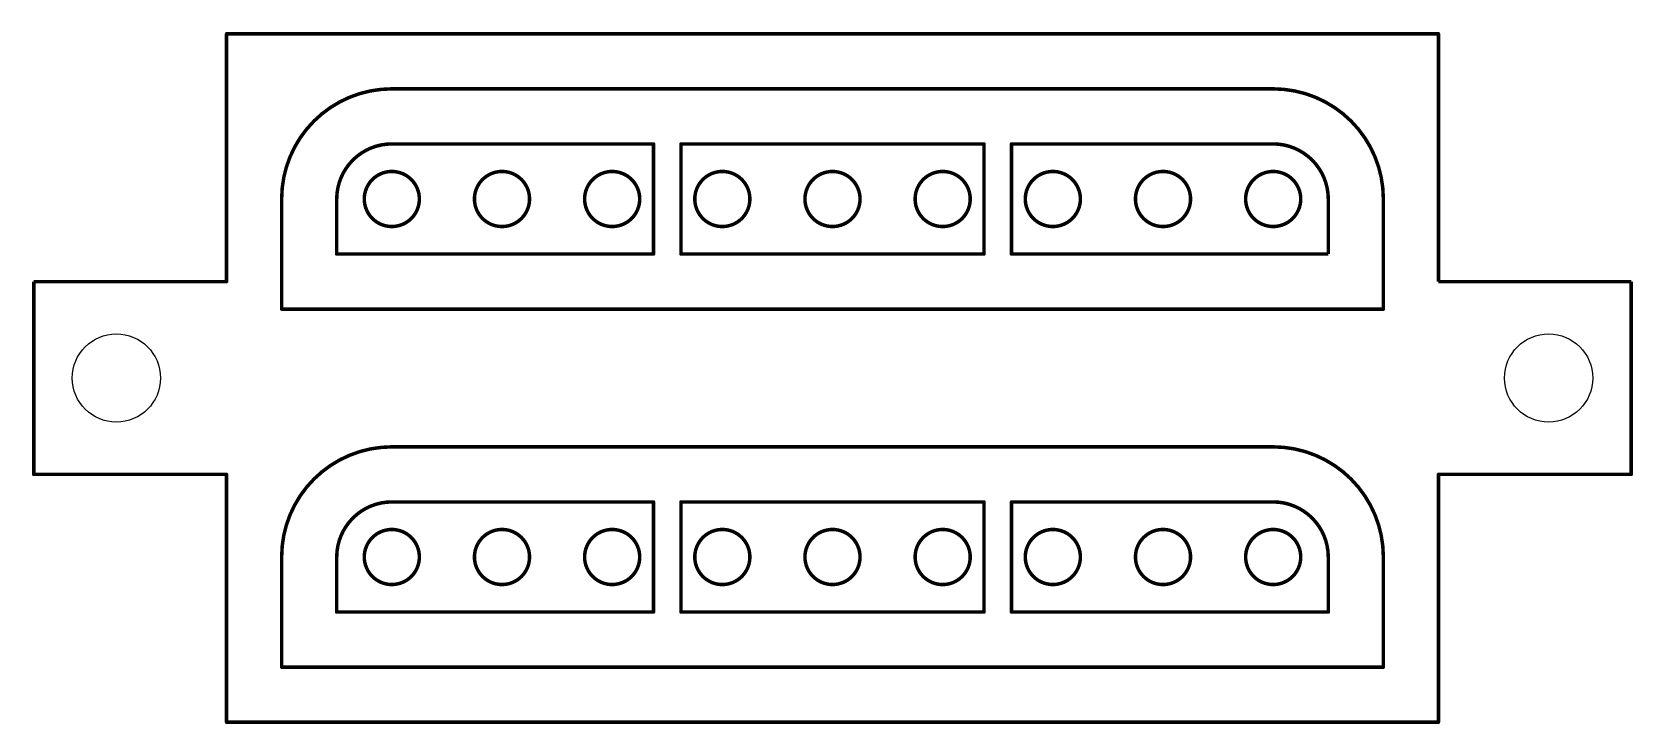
# Model space of a CAD drawing. Extents: x 8.7 to 66.8, y 5.5 to 30.6.
import ezdxf

# ---------------------------------------------------------------- set-up
doc = ezdxf.new("R2010")
doc.units = 0
doc.header["$MEASUREMENT"] = 0
doc.layers.add('20', color=7, linetype='CONTINUOUS')
doc.layers.add('21', color=253, linetype='CONTINUOUS')

msp = doc.modelspace()

# ---------------------------------------------------------------- linework, layer by layer
at = {"layer": '20'}
for centre in [(11.7162, 18.0738), (63.7162, 18.0738)]:
    msp.add_circle(centre, 1.6, dxfattribs=at)
at = {"layer": '21'}
for points, const_width in [([(15.7162, 30.6056, 1), (15.7162, 30.5421)], 0.0635), ([(15.748, 30.5738, 1), (15.6845, 30.5738)], 0.0635), ([(59.748, 30.5738, 1), (59.6844, 30.5738)], 0.0635), ([(59.7162, 30.5421, 1), (59.7162, 30.6056)], 0.0635), ([(21.7162, 28.5738, 0.4142), (17.7162, 24.5738)], 0.127), ([(57.7162, 24.5738, 0.4142), (53.7162, 28.5738)], 0.127), ([(21.7162, 26.5738, 0.4142), (19.7162, 24.5738)], 0.127), ([(31.2479, 26.5738, 1), (31.1845, 26.5738)], 0.0635), ([(31.2162, 26.5421, 1), (31.2162, 26.6056)], 0.0635), ([(32.248, 26.5738, 1), (32.1844, 26.5738)], 0.0635), ([(32.2162, 26.6056, 1), (32.2162, 26.5421)], 0.0635), ([(43.248, 26.5738, 1), (43.1844, 26.5738)], 0.0635), ([(43.2162, 26.5421, 1), (43.2162, 26.6056)], 0.0635), ([(44.248, 26.5738, 1), (44.1844, 26.5738)], 0.0635), ([(44.2162, 26.6056, 1), (44.2162, 26.5421)], 0.0635), ([(55.7162, 24.5738, 0.4142), (53.7162, 26.5738)], 0.127), ([(21.7162, 23.5738, 1), (21.7162, 25.5738, 1), (21.7162, 23.5738)], 0.127), ([(25.7162, 23.5738, 1), (25.7162, 25.5738, 1), (25.7162, 23.5738)], 0.127), ([(29.7162, 23.5738, 1), (29.7162, 25.5738, 1), (29.7162, 23.5738)], 0.127), ([(33.7162, 23.5738, 1), (33.7162, 25.5738, 1), (33.7162, 23.5738)], 0.127), ([(37.7162, 23.5738, 1), (37.7162, 25.5738, 1), (37.7162, 23.5738)], 0.127), ([(41.7162, 23.5738, 1), (41.7162, 25.5738, 1), (41.7162, 23.5738)], 0.127), ([(45.7162, 23.5738, 1), (45.7162, 25.5738, 1), (45.7162, 23.5738)], 0.127), ([(49.7162, 23.5738, 1), (49.7162, 25.5738, 1), (49.7162, 23.5738)], 0.127), ([(53.7162, 23.5738, 1), (53.7162, 25.5738, 1), (53.7162, 23.5738)], 0.127), ([(17.7479, 24.5738, 1), (17.6845, 24.5738)], 0.0635), ([(17.6845, 24.5738, 1), (17.7479, 24.5738)], 0.0635), ([(19.7479, 24.5738, 1), (19.6845, 24.5738)], 0.0635), ([(19.6845, 24.5738, 1), (19.7479, 24.5738)], 0.0635), ([(55.748, 24.5738, 1), (55.6844, 24.5738)], 0.0635), ([(55.6844, 24.5738, 1), (55.748, 24.5738)], 0.0635), ([(57.748, 24.5738, 1), (57.6844, 24.5738)], 0.0635), ([(57.6844, 24.5738, 1), (57.748, 24.5738)], 0.0635), ([(19.7162, 22.6056, 1), (19.7162, 22.5421)], 0.0635), ([(19.6845, 22.5738, 1), (19.7479, 22.5738)], 0.0635), ([(31.1845, 22.5738, 1), (31.2479, 22.5738)], 0.0635), ([(31.2162, 22.5421, 1), (31.2162, 22.6056)], 0.0635), ([(32.1844, 22.5738, 1), (32.248, 22.5738)], 0.0635), ([(32.2162, 22.6056, 1), (32.2162, 22.5421)], 0.0635), ([(43.1844, 22.5738, 1), (43.248, 22.5738)], 0.0635), ([(43.2162, 22.5421, 1), (43.2162, 22.6056)], 0.0635), ([(44.1844, 22.5738, 1), (44.248, 22.5738)], 0.0635), ([(44.2162, 22.6056, 1), (44.2162, 22.5421)], 0.0635), ([(15.748, 21.5738, 1), (15.6845, 21.5738)], 0.0635), ([(15.6845, 21.5738, 1), (15.748, 21.5738)], 0.0635), ([(15.7162, 21.5421, 1), (15.7162, 21.6056)], 0.0635), ([(17.7162, 20.6056, 1), (17.7162, 20.5421)], 0.0635), ([(17.6845, 20.5738, 1), (17.7479, 20.5738)], 0.0635), ([(57.6844, 20.5738, 1), (57.748, 20.5738)], 0.0635), ([(57.7162, 20.5421, 1), (57.7162, 20.6056)], 0.0635), ([(21.7162, 15.5738, 0.4142), (17.7162, 11.5738)], 0.127), ([(21.7162, 15.6056, 1), (21.7162, 15.542)], 0.0635), ([(21.7162, 15.542, 1), (21.7162, 15.6056)], 0.0635), ([(57.7162, 11.5738, 0.4142), (53.7162, 15.5738)], 0.127), ([(8.7162, 14.6056, 1), (8.7162, 14.542)], 0.0635), ([(8.6845, 14.5738, 1), (8.748, 14.5738)], 0.0635), ([(15.748, 14.5738, 1), (15.6845, 14.5738)], 0.0635), ([(15.6845, 14.5738, 1), (15.748, 14.5738)], 0.0635), ([(15.7162, 14.542, 1), (15.7162, 14.6056)], 0.0635), ([(59.748, 14.5738, 1), (59.6844, 14.5738)], 0.0635), ([(59.7162, 14.6056, 1), (59.7162, 14.542)], 0.0635), ([(59.6844, 14.5738, 1), (59.748, 14.5738)], 0.0635), ([(66.6844, 14.5738, 1), (66.748, 14.5738)], 0.0635), ([(66.7162, 14.542, 1), (66.7162, 14.6056)], 0.0635), ([(21.7162, 13.5738, 0.4142), (19.7162, 11.5738)], 0.127), ([(21.7162, 13.6056, 1), (21.7162, 13.542)], 0.0635), ([(21.7162, 13.542, 1), (21.7162, 13.6056)], 0.0635), ([(31.2479, 13.5738, 1), (31.1845, 13.5738)], 0.0635), ([(31.2162, 13.542, 1), (31.2162, 13.6056)], 0.0635), ([(32.248, 13.5738, 1), (32.1844, 13.5738)], 0.0635), ([(32.2162, 13.6056, 1), (32.2162, 13.542)], 0.0635), ([(43.248, 13.5738, 1), (43.1844, 13.5738)], 0.0635), ([(43.2162, 13.542, 1), (43.2162, 13.6056)], 0.0635), ([(44.248, 13.5738, 1), (44.1844, 13.5738)], 0.0635), ([(44.2162, 13.6056, 1), (44.2162, 13.542)], 0.0635), ([(53.7162, 13.6056, 1), (53.7162, 13.542)], 0.0635), ([(55.7162, 11.5738, 0.4142), (53.7162, 13.5738)], 0.127), ([(53.7162, 13.542, 1), (53.7162, 13.6056)], 0.0635), ([(21.7162, 10.5738, 1), (21.7162, 12.5738, 1), (21.7162, 10.5738)], 0.127), ([(25.7162, 10.5738, 1), (25.7162, 12.5738, 1), (25.7162, 10.5738)], 0.127), ([(29.7162, 10.5738, 1), (29.7162, 12.5738, 1), (29.7162, 10.5738)], 0.127), ([(33.7162, 10.5738, 1), (33.7162, 12.5738, 1), (33.7162, 10.5738)], 0.127), ([(37.7162, 10.5738, 1), (37.7162, 12.5738, 1), (37.7162, 10.5738)], 0.127), ([(41.7162, 10.5738, 1), (41.7162, 12.5738, 1), (41.7162, 10.5738)], 0.127), ([(45.7162, 10.5738, 1), (45.7162, 12.5738, 1), (45.7162, 10.5738)], 0.127), ([(49.7162, 10.5738, 1), (49.7162, 12.5738, 1), (49.7162, 10.5738)], 0.127), ([(53.7162, 10.5738, 1), (53.7162, 12.5738, 1), (53.7162, 10.5738)], 0.127), ([(17.7479, 11.5738, 1), (17.6845, 11.5738)], 0.0635), ([(19.7479, 11.5738, 1), (19.6845, 11.5738)], 0.0635), ([(55.748, 11.5738, 1), (55.6844, 11.5738)], 0.0635), ([(57.748, 11.5738, 1), (57.6844, 11.5738)], 0.0635), ([(17.6845, 11.5738, 1), (17.7479, 11.5738)], 0.0635), ([(19.6845, 11.5738, 1), (19.7479, 11.5738)], 0.0635), ([(55.6844, 11.5738, 1), (55.748, 11.5738)], 0.0635), ([(57.6844, 11.5738, 1), (57.748, 11.5738)], 0.0635), ([(19.7162, 9.6056, 1), (19.7162, 9.542)], 0.0635), ([(19.6845, 9.5738, 1), (19.7479, 9.5738)], 0.0635), ([(31.1845, 9.5738, 1), (31.2479, 9.5738)], 0.0635), ([(31.2162, 9.542, 1), (31.2162, 9.6056)], 0.0635), ([(32.2162, 9.6056, 1), (32.2162, 9.542)], 0.0635), ([(32.1844, 9.5738, 1), (32.248, 9.5738)], 0.0635), ([(43.1844, 9.5738, 1), (43.248, 9.5738)], 0.0635), ([(43.2162, 9.542, 1), (43.2162, 9.6056)], 0.0635), ([(44.2162, 9.6056, 1), (44.2162, 9.542)], 0.0635), ([(44.1844, 9.5738, 1), (44.248, 9.5738)], 0.0635), ([(55.6844, 9.5738, 1), (55.748, 9.5738)], 0.0635), ([(55.7162, 9.542, 1), (55.7162, 9.6056)], 0.0635), ([(17.7162, 7.6056, 1), (17.7162, 7.5421)], 0.0635), ([(17.6845, 7.5738, 1), (17.7479, 7.5738)], 0.0635), ([(57.6844, 7.5738, 1), (57.748, 7.5738)], 0.0635), ([(57.7162, 7.5421, 1), (57.7162, 7.6056)], 0.0635), ([(15.7162, 5.6056, 1), (15.7162, 5.5421)], 0.0635), ([(15.6845, 5.5738, 1), (15.748, 5.5738)], 0.0635), ([(59.6844, 5.5738, 1), (59.748, 5.5738)], 0.0635), ([(59.7162, 5.5421, 1), (59.7162, 5.6056)], 0.0635)]:
    msp.add_lwpolyline(points, format="xyb", dxfattribs=dict(at, const_width=const_width))
at = {"layer": '21', "const_width": 0.127}
for points in [[(15.7162, 30.5738), (59.7162, 30.5738)], [(15.7162, 21.5738), (15.7162, 30.5738)], [(59.7162, 30.5738), (59.7162, 21.5738)], [(21.7162, 28.5738), (53.7162, 28.5738)], [(21.7162, 26.5738), (31.2162, 26.5738)], [(31.2162, 26.5738), (31.2162, 22.5738)], [(32.2162, 26.5738), (32.2162, 22.5738)], [(32.2162, 26.5738), (43.2162, 26.5738)], [(43.2162, 26.5738), (43.2162, 22.5738)], [(44.2162, 26.5738), (44.2162, 22.5738)], [(44.2162, 26.5738), (53.7162, 26.5738)], [(17.7162, 20.5738), (17.7162, 24.5738)], [(19.7162, 24.5738), (19.7162, 22.5738)], [(55.7162, 24.5738), (55.7162, 22.5738)], [(57.7162, 24.5738), (57.7162, 20.5738)], [(19.7162, 22.5738), (31.2162, 22.5738)], [(32.2162, 22.5738), (43.2162, 22.5738)], [(44.2162, 22.5738), (55.7162, 22.5738)], [(15.7162, 21.5738), (8.7162, 21.5738)], [(8.7162, 21.5738), (8.7162, 14.5738)], [(59.7162, 21.5738), (66.7162, 21.5738)], [(66.7162, 21.5738), (66.7162, 14.5738)], [(17.7162, 20.5738), (57.7162, 20.5738)], [(21.7162, 15.5738), (53.7162, 15.5738)], [(8.7162, 14.5738), (15.7162, 14.5738)], [(15.7162, 5.5738), (15.7162, 14.5738)], [(59.7162, 14.5738), (59.7162, 5.5738)], [(66.7162, 14.5738), (59.7162, 14.5738)], [(21.7162, 13.5738), (31.2162, 13.5738)], [(31.2162, 13.5738), (31.2162, 9.5738)], [(32.2162, 13.5738), (32.2162, 9.5738)], [(32.2162, 13.5738), (43.2162, 13.5738)], [(43.2162, 13.5738), (43.2162, 9.5738)], [(44.2162, 13.5738), (44.2162, 9.5738)], [(44.2162, 13.5738), (53.7162, 13.5738)], [(17.7162, 7.5738), (17.7162, 11.5738)], [(19.7162, 11.5738), (19.7162, 9.5738)], [(55.7162, 11.5738), (55.7162, 9.5738)], [(57.7162, 11.5738), (57.7162, 7.5738)], [(19.7162, 9.5738), (31.2162, 9.5738)], [(32.2162, 9.5738), (43.2162, 9.5738)], [(44.2162, 9.5738), (55.7162, 9.5738)], [(17.7162, 7.5738), (57.7162, 7.5738)], [(59.7162, 5.5738), (15.7162, 5.5738)]]:
    msp.add_lwpolyline(points, dxfattribs=at)

doc.saveas('drawing.dxf')
